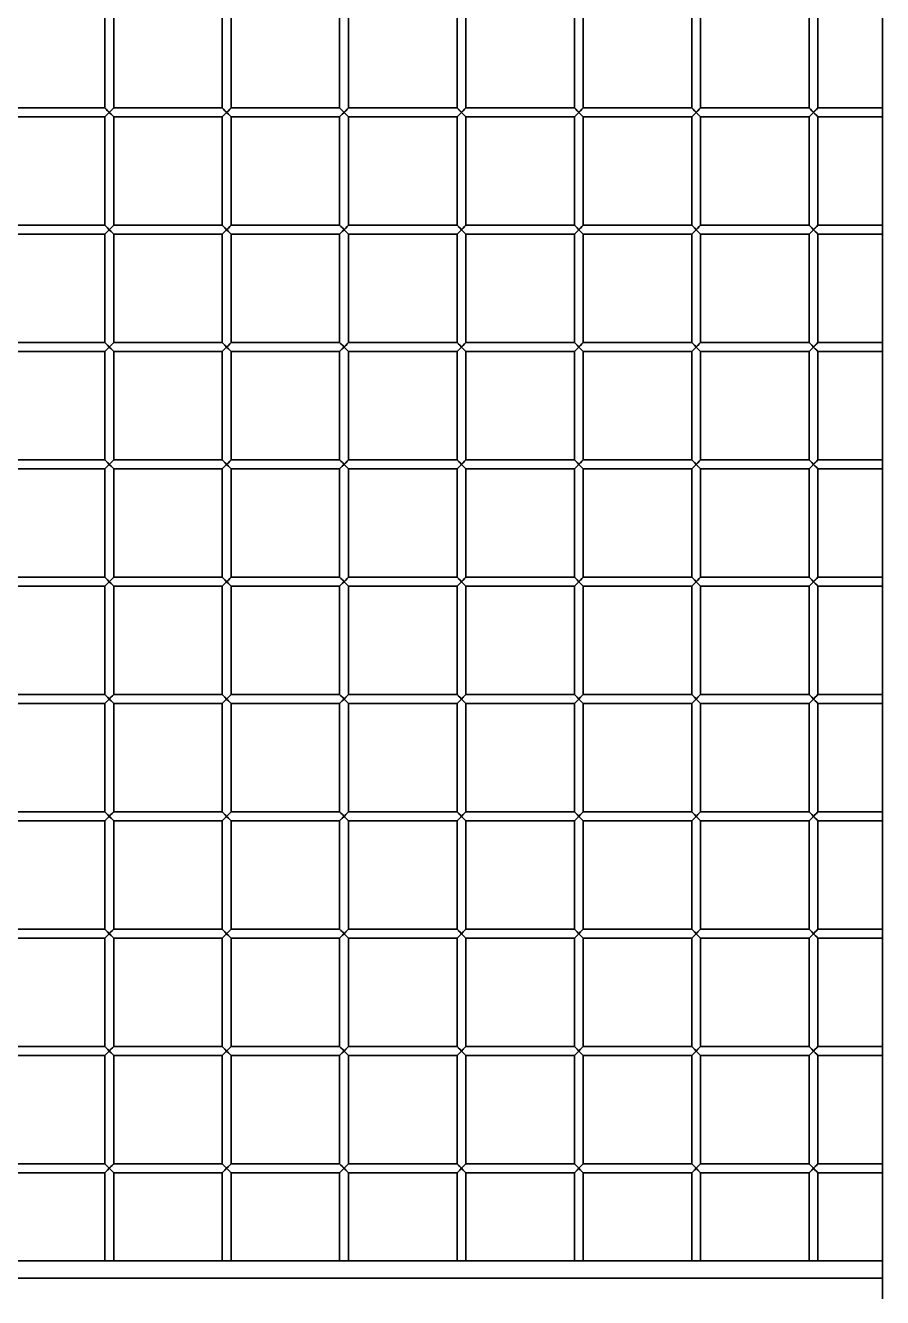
# Model space of a CAD drawing. Header units: millimetres. Extents: x 32496 to 166256, y 3504 to 23939.
# Drawn here: x 144354.1 to 144646.2, y 13582.2 to 14016 of the extents above; entities that cross this region are included whole.
import ezdxf

# ---------------------------------------------------------------- set-up
doc = ezdxf.new("R2010")
doc.units = ezdxf.units.MM
doc.layers.get('0').update_dxf_attribs({"lineweight": 35})

# ---------------------------------------------------------------- blocks, each defined once
blk = doc.blocks.new('8-1250')
at = {"linetype": 'Continuous'}
for p, q in [((-3950.13, -32393.79), (-3950.13, -33324.79)), ((-4215.13, -32881.79), (-4215.13, -32918.79)), ((-4212.13, -32881.79), (-4212.13, -32918.79)), ((-4175.13, -32881.79), (-4175.13, -32918.79)), ((-4172.13, -32881.79), (-4172.13, -32918.79)), ((-4135.13, -32881.79), (-4135.13, -32918.79)), ((-4132.13, -32881.79), (-4132.13, -32918.79)), ((-4095.13, -32881.79), (-4095.13, -32918.79)), ((-4092.13, -32881.79), (-4092.13, -32918.79)), ((-4055.13, -32881.79), (-4055.13, -32918.79)), ((-4052.13, -32881.79), (-4052.13, -32918.79)), ((-4015.13, -32881.79), (-4015.13, -32918.79)), ((-4012.13, -32881.79), (-4012.13, -32918.79)), ((-3975.13, -32881.79), (-3975.13, -32918.79)), ((-3972.13, -32881.79), (-3972.13, -32918.79)), ((-4252.13, -32918.79), (-4215.13, -32918.79)), ((-4252.13, -32921.79), (-4215.13, -32921.79)), ((-4215.13, -32921.79), (-4212.13, -32918.79)), ((-4212.13, -32921.79), (-4215.13, -32918.79)), ((-4215.13, -32921.79), (-4215.13, -32958.79)), ((-4215.01, -32921.67), (-4214.22, -32920.88)), ((-4214.22, -32920.88), (-4213.63, -32920.29)), ((-4212.13, -32918.79), (-4175.13, -32918.79)), ((-4212.13, -32921.79), (-4212.13, -32958.79)), ((-4212.13, -32921.79), (-4175.13, -32921.79)), ((-4175.13, -32921.79), (-4172.13, -32918.79)), ((-4172.13, -32921.79), (-4175.13, -32918.79)), ((-4175.13, -32921.79), (-4175.13, -32958.79)), ((-4175.01, -32921.67), (-4174.22, -32920.88)), ((-4174.22, -32920.88), (-4173.63, -32920.29)), ((-4172.13, -32918.79), (-4135.13, -32918.79)), ((-4172.13, -32921.79), (-4172.13, -32958.79)), ((-4172.13, -32921.79), (-4135.13, -32921.79)), ((-4135.13, -32921.79), (-4132.13, -32918.79)), ((-4132.13, -32921.79), (-4135.13, -32918.79)), ((-4135.13, -32921.79), (-4135.13, -32958.79)), ((-4135.01, -32921.67), (-4134.22, -32920.88)), ((-4134.22, -32920.88), (-4133.63, -32920.29)), ((-4132.13, -32918.79), (-4095.13, -32918.79)), ((-4132.13, -32921.79), (-4132.13, -32958.79)), ((-4132.13, -32921.79), (-4095.13, -32921.79)), ((-4095.13, -32921.79), (-4092.13, -32918.79)), ((-4092.13, -32921.79), (-4095.13, -32918.79)), ((-4095.13, -32921.79), (-4095.13, -32958.79)), ((-4095.01, -32921.67), (-4094.22, -32920.88)), ((-4094.22, -32920.88), (-4093.63, -32920.29)), ((-4092.13, -32918.79), (-4055.13, -32918.79)), ((-4092.13, -32921.79), (-4092.13, -32958.79)), ((-4092.13, -32921.79), (-4055.13, -32921.79)), ((-4055.13, -32921.79), (-4052.13, -32918.79)), ((-4052.13, -32921.79), (-4055.13, -32918.79)), ((-4055.13, -32921.79), (-4055.13, -32958.79)), ((-4055.01, -32921.67), (-4054.22, -32920.88)), ((-4054.22, -32920.88), (-4053.63, -32920.29)), ((-4052.13, -32918.79), (-4015.13, -32918.79)), ((-4052.13, -32921.79), (-4052.13, -32958.79)), ((-4052.13, -32921.79), (-4015.13, -32921.79)), ((-4015.13, -32921.79), (-4012.13, -32918.79)), ((-4012.13, -32921.79), (-4015.13, -32918.79)), ((-4015.13, -32921.79), (-4015.13, -32958.79)), ((-4015.01, -32921.67), (-4014.22, -32920.88)), ((-4014.22, -32920.88), (-4013.63, -32920.29)), ((-4012.13, -32918.79), (-3975.13, -32918.79)), ((-4012.13, -32921.79), (-4012.13, -32958.79)), ((-4012.13, -32921.79), (-3975.13, -32921.79)), ((-3975.13, -32921.79), (-3972.13, -32918.79)), ((-3972.13, -32921.79), (-3975.13, -32918.79)), ((-3975.13, -32921.79), (-3975.13, -32958.79)), ((-3975.01, -32921.67), (-3974.22, -32920.88)), ((-3974.22, -32920.88), (-3973.63, -32920.29)), ((-3972.13, -32918.79), (-3950.13, -32918.79)), ((-3972.13, -32921.79), (-3972.13, -32958.79)), ((-3972.13, -32921.79), (-3950.13, -32921.79)), ((-4252.13, -32958.79), (-4215.13, -32958.79)), ((-4215.13, -32961.79), (-4212.13, -32958.79)), ((-4212.13, -32961.79), (-4215.13, -32958.79)), ((-4215.01, -32961.67), (-4214.22, -32960.88)), ((-4214.22, -32960.88), (-4213.63, -32960.29)), ((-4212.13, -32958.79), (-4175.13, -32958.79)), ((-4175.13, -32961.79), (-4172.13, -32958.79)), ((-4172.13, -32961.79), (-4175.13, -32958.79)), ((-4175.01, -32961.67), (-4174.22, -32960.88)), ((-4174.22, -32960.88), (-4173.63, -32960.29)), ((-4172.13, -32958.79), (-4135.13, -32958.79)), ((-4135.13, -32961.79), (-4132.13, -32958.79)), ((-4132.13, -32961.79), (-4135.13, -32958.79)), ((-4135.01, -32961.67), (-4134.22, -32960.88)), ((-4134.22, -32960.88), (-4133.63, -32960.29)), ((-4132.13, -32958.79), (-4095.13, -32958.79)), ((-4095.13, -32961.79), (-4092.13, -32958.79)), ((-4092.13, -32961.79), (-4095.13, -32958.79)), ((-4095.01, -32961.67), (-4094.22, -32960.88)), ((-4094.22, -32960.88), (-4093.63, -32960.29)), ((-4092.13, -32958.79), (-4055.13, -32958.79)), ((-4055.13, -32961.79), (-4052.13, -32958.79)), ((-4052.13, -32961.79), (-4055.13, -32958.79)), ((-4055.01, -32961.67), (-4054.22, -32960.88)), ((-4054.22, -32960.88), (-4053.63, -32960.29)), ((-4052.13, -32958.79), (-4015.13, -32958.79)), ((-4015.13, -32961.79), (-4012.13, -32958.79)), ((-4012.13, -32961.79), (-4015.13, -32958.79)), ((-4015.01, -32961.67), (-4014.22, -32960.88)), ((-4014.22, -32960.88), (-4013.63, -32960.29)), ((-4012.13, -32958.79), (-3975.13, -32958.79)), ((-3975.13, -32961.79), (-3972.13, -32958.79)), ((-3972.13, -32961.79), (-3975.13, -32958.79)), ((-3975.01, -32961.67), (-3974.22, -32960.88)), ((-3974.22, -32960.88), (-3973.63, -32960.29)), ((-3972.13, -32958.79), (-3950.13, -32958.79)), ((-4252.13, -32961.79), (-4215.13, -32961.79)), ((-4215.13, -32961.79), (-4215.13, -32998.79)), ((-4212.13, -32961.79), (-4212.13, -32998.79)), ((-4212.13, -32961.79), (-4175.13, -32961.79)), ((-4175.13, -32961.79), (-4175.13, -32998.79)), ((-4172.13, -32961.79), (-4172.13, -32998.79)), ((-4172.13, -32961.79), (-4135.13, -32961.79)), ((-4135.13, -32961.79), (-4135.13, -32998.79)), ((-4132.13, -32961.79), (-4132.13, -32998.79)), ((-4132.13, -32961.79), (-4095.13, -32961.79)), ((-4095.13, -32961.79), (-4095.13, -32998.79)), ((-4092.13, -32961.79), (-4092.13, -32998.79)), ((-4092.13, -32961.79), (-4055.13, -32961.79)), ((-4055.13, -32961.79), (-4055.13, -32998.79)), ((-4052.13, -32961.79), (-4052.13, -32998.79)), ((-4052.13, -32961.79), (-4015.13, -32961.79)), ((-4015.13, -32961.79), (-4015.13, -32998.79)), ((-4012.13, -32961.79), (-4012.13, -32998.79)), ((-4012.13, -32961.79), (-3975.13, -32961.79)), ((-3975.13, -32961.79), (-3975.13, -32998.79)), ((-3972.13, -32961.79), (-3972.13, -32998.79)), ((-3972.13, -32961.79), (-3950.13, -32961.79)), ((-4252.13, -32998.79), (-4215.13, -32998.79)), ((-4215.13, -33001.79), (-4212.13, -32998.79)), ((-4212.13, -33001.79), (-4215.13, -32998.79)), ((-4214.22, -33000.88), (-4213.63, -33000.29)), ((-4212.13, -32998.79), (-4175.13, -32998.79)), ((-4175.13, -33001.79), (-4172.13, -32998.79)), ((-4172.13, -33001.79), (-4175.13, -32998.79)), ((-4174.22, -33000.88), (-4173.63, -33000.29)), ((-4172.13, -32998.79), (-4135.13, -32998.79)), ((-4135.13, -33001.79), (-4132.13, -32998.79)), ((-4132.13, -33001.79), (-4135.13, -32998.79)), ((-4134.22, -33000.88), (-4133.63, -33000.29)), ((-4132.13, -32998.79), (-4095.13, -32998.79)), ((-4095.13, -33001.79), (-4092.13, -32998.79)), ((-4092.13, -33001.79), (-4095.13, -32998.79)), ((-4094.22, -33000.88), (-4093.63, -33000.29)), ((-4092.13, -32998.79), (-4055.13, -32998.79)), ((-4055.13, -33001.79), (-4052.13, -32998.79)), ((-4052.13, -33001.79), (-4055.13, -32998.79)), ((-4054.22, -33000.88), (-4053.63, -33000.29)), ((-4052.13, -32998.79), (-4015.13, -32998.79)), ((-4015.13, -33001.79), (-4012.13, -32998.79)), ((-4012.13, -33001.79), (-4015.13, -32998.79)), ((-4014.22, -33000.88), (-4013.63, -33000.29)), ((-4012.13, -32998.79), (-3975.13, -32998.79)), ((-3975.13, -33001.79), (-3972.13, -32998.79)), ((-3972.13, -33001.79), (-3975.13, -32998.79)), ((-3974.22, -33000.88), (-3973.63, -33000.29)), ((-3972.13, -32998.79), (-3950.13, -32998.79)), ((-4252.13, -33001.79), (-4215.13, -33001.79)), ((-4215.13, -33001.79), (-4215.13, -33038.79)), ((-4215.01, -33001.67), (-4214.22, -33000.88)), ((-4212.13, -33001.79), (-4212.13, -33038.79)), ((-4212.13, -33001.79), (-4175.13, -33001.79)), ((-4175.13, -33001.79), (-4175.13, -33038.79)), ((-4175.01, -33001.67), (-4174.22, -33000.88)), ((-4172.13, -33001.79), (-4172.13, -33038.79)), ((-4172.13, -33001.79), (-4135.13, -33001.79)), ((-4135.13, -33001.79), (-4135.13, -33038.79)), ((-4135.01, -33001.67), (-4134.22, -33000.88)), ((-4132.13, -33001.79), (-4132.13, -33038.79)), ((-4132.13, -33001.79), (-4095.13, -33001.79)), ((-4095.13, -33001.79), (-4095.13, -33038.79)), ((-4095.01, -33001.67), (-4094.22, -33000.88)), ((-4092.13, -33001.79), (-4092.13, -33038.79)), ((-4092.13, -33001.79), (-4055.13, -33001.79)), ((-4055.13, -33001.79), (-4055.13, -33038.79)), ((-4055.01, -33001.67), (-4054.22, -33000.88)), ((-4052.13, -33001.79), (-4052.13, -33038.79)), ((-4052.13, -33001.79), (-4015.13, -33001.79)), ((-4015.13, -33001.79), (-4015.13, -33038.79)), ((-4015.01, -33001.67), (-4014.22, -33000.88)), ((-4012.13, -33001.79), (-4012.13, -33038.79)), ((-4012.13, -33001.79), (-3975.13, -33001.79)), ((-3975.13, -33001.79), (-3975.13, -33038.79)), ((-3975.01, -33001.67), (-3974.22, -33000.88)), ((-3972.13, -33001.79), (-3972.13, -33038.79)), ((-3972.13, -33001.79), (-3950.13, -33001.79)), ((-4252.13, -33038.79), (-4215.13, -33038.79)), ((-4215.13, -33041.79), (-4212.13, -33038.79)), ((-4212.13, -33041.79), (-4215.13, -33038.79)), ((-4212.13, -33038.79), (-4175.13, -33038.79)), ((-4175.13, -33041.79), (-4172.13, -33038.79)), ((-4172.13, -33041.79), (-4175.13, -33038.79)), ((-4172.13, -33038.79), (-4135.13, -33038.79)), ((-4135.13, -33041.79), (-4132.13, -33038.79)), ((-4132.13, -33041.79), (-4135.13, -33038.79)), ((-4132.13, -33038.79), (-4095.13, -33038.79)), ((-4095.13, -33041.79), (-4092.13, -33038.79)), ((-4092.13, -33041.79), (-4095.13, -33038.79)), ((-4092.13, -33038.79), (-4055.13, -33038.79)), ((-4055.13, -33041.79), (-4052.13, -33038.79)), ((-4052.13, -33041.79), (-4055.13, -33038.79)), ((-4052.13, -33038.79), (-4015.13, -33038.79)), ((-4015.13, -33041.79), (-4012.13, -33038.79)), ((-4012.13, -33041.79), (-4015.13, -33038.79)), ((-4012.13, -33038.79), (-3975.13, -33038.79)), ((-3975.13, -33041.79), (-3972.13, -33038.79)), ((-3972.13, -33041.79), (-3975.13, -33038.79)), ((-3972.13, -33038.79), (-3950.13, -33038.79)), ((-4252.13, -33041.79), (-4215.13, -33041.79)), ((-4215.13, -33041.79), (-4215.13, -33078.79)), ((-4215.01, -33041.67), (-4214.22, -33040.88)), ((-4214.22, -33040.88), (-4213.63, -33040.29)), ((-4212.13, -33041.79), (-4212.13, -33078.79)), ((-4212.13, -33041.79), (-4175.13, -33041.79)), ((-4175.13, -33041.79), (-4175.13, -33078.79)), ((-4175.01, -33041.67), (-4174.22, -33040.88)), ((-4174.22, -33040.88), (-4173.63, -33040.29)), ((-4172.13, -33041.79), (-4172.13, -33078.79)), ((-4172.13, -33041.79), (-4135.13, -33041.79)), ((-4135.13, -33041.79), (-4135.13, -33078.79)), ((-4135.01, -33041.67), (-4134.22, -33040.88)), ((-4134.22, -33040.88), (-4133.63, -33040.29)), ((-4132.13, -33041.79), (-4132.13, -33078.79)), ((-4132.13, -33041.79), (-4095.13, -33041.79)), ((-4095.13, -33041.79), (-4095.13, -33078.79)), ((-4095.01, -33041.67), (-4094.22, -33040.88)), ((-4094.22, -33040.88), (-4093.63, -33040.29)), ((-4092.13, -33041.79), (-4092.13, -33078.79)), ((-4092.13, -33041.79), (-4055.13, -33041.79)), ((-4055.13, -33041.79), (-4055.13, -33078.79)), ((-4055.01, -33041.67), (-4054.22, -33040.88)), ((-4054.22, -33040.88), (-4053.63, -33040.29)), ((-4052.13, -33041.79), (-4052.13, -33078.79)), ((-4052.13, -33041.79), (-4015.13, -33041.79)), ((-4015.13, -33041.79), (-4015.13, -33078.79)), ((-4015.01, -33041.67), (-4014.22, -33040.88)), ((-4014.22, -33040.88), (-4013.63, -33040.29)), ((-4012.13, -33041.79), (-4012.13, -33078.79)), ((-4012.13, -33041.79), (-3975.13, -33041.79)), ((-3975.13, -33041.79), (-3975.13, -33078.79)), ((-3975.01, -33041.67), (-3974.22, -33040.88)), ((-3974.22, -33040.88), (-3973.63, -33040.29)), ((-3972.13, -33041.79), (-3972.13, -33078.79)), ((-3972.13, -33041.79), (-3950.13, -33041.79)), ((-4252.13, -33078.79), (-4215.13, -33078.79)), ((-4252.13, -33081.79), (-4215.13, -33081.79)), ((-4215.13, -33081.79), (-4212.13, -33078.79)), ((-4212.13, -33081.79), (-4215.13, -33078.79)), ((-4215.13, -33081.79), (-4215.13, -33118.79)), ((-4215.01, -33081.67), (-4214.22, -33080.88)), ((-4214.22, -33080.88), (-4213.63, -33080.29)), ((-4212.13, -33078.79), (-4175.13, -33078.79)), ((-4212.13, -33081.79), (-4212.13, -33118.79)), ((-4212.13, -33081.79), (-4175.13, -33081.79)), ((-4175.13, -33081.79), (-4172.13, -33078.79)), ((-4172.13, -33081.79), (-4175.13, -33078.79)), ((-4175.13, -33081.79), (-4175.13, -33118.79)), ((-4175.01, -33081.67), (-4174.22, -33080.88)), ((-4174.22, -33080.88), (-4173.63, -33080.29)), ((-4172.13, -33078.79), (-4135.13, -33078.79)), ((-4172.13, -33081.79), (-4172.13, -33118.79)), ((-4172.13, -33081.79), (-4135.13, -33081.79)), ((-4135.13, -33081.79), (-4132.13, -33078.79)), ((-4132.13, -33081.79), (-4135.13, -33078.79)), ((-4135.13, -33081.79), (-4135.13, -33118.79)), ((-4135.01, -33081.67), (-4134.22, -33080.88)), ((-4134.22, -33080.88), (-4133.63, -33080.29)), ((-4132.13, -33078.79), (-4095.13, -33078.79)), ((-4132.13, -33081.79), (-4132.13, -33118.79)), ((-4132.13, -33081.79), (-4095.13, -33081.79)), ((-4095.13, -33081.79), (-4092.13, -33078.79)), ((-4092.13, -33081.79), (-4095.13, -33078.79)), ((-4095.13, -33081.79), (-4095.13, -33118.79)), ((-4095.01, -33081.67), (-4094.22, -33080.88)), ((-4094.22, -33080.88), (-4093.63, -33080.29)), ((-4092.13, -33078.79), (-4055.13, -33078.79)), ((-4092.13, -33081.79), (-4092.13, -33118.79)), ((-4092.13, -33081.79), (-4055.13, -33081.79)), ((-4055.13, -33081.79), (-4052.13, -33078.79)), ((-4052.13, -33081.79), (-4055.13, -33078.79)), ((-4055.13, -33081.79), (-4055.13, -33118.79)), ((-4055.01, -33081.67), (-4054.22, -33080.88)), ((-4054.22, -33080.88), (-4053.63, -33080.29)), ((-4052.13, -33078.79), (-4015.13, -33078.79)), ((-4052.13, -33081.79), (-4052.13, -33118.79)), ((-4052.13, -33081.79), (-4015.13, -33081.79)), ((-4015.13, -33081.79), (-4012.13, -33078.79)), ((-4012.13, -33081.79), (-4015.13, -33078.79)), ((-4015.13, -33081.79), (-4015.13, -33118.79)), ((-4015.01, -33081.67), (-4014.22, -33080.88)), ((-4014.22, -33080.88), (-4013.63, -33080.29)), ((-4012.13, -33078.79), (-3975.13, -33078.79)), ((-4012.13, -33081.79), (-4012.13, -33118.79)), ((-4012.13, -33081.79), (-3975.13, -33081.79)), ((-3975.13, -33081.79), (-3972.13, -33078.79)), ((-3972.13, -33081.79), (-3975.13, -33078.79)), ((-3975.13, -33081.79), (-3975.13, -33118.79)), ((-3975.01, -33081.67), (-3974.22, -33080.88)), ((-3974.22, -33080.88), (-3973.63, -33080.29)), ((-3972.13, -33078.79), (-3950.13, -33078.79)), ((-3972.13, -33081.79), (-3972.13, -33118.79)), ((-3972.13, -33081.79), (-3950.13, -33081.79)), ((-4252.13, -33118.79), (-4215.13, -33118.79)), ((-4252.13, -33121.79), (-4215.13, -33121.79)), ((-4215.13, -33121.79), (-4212.13, -33118.79)), ((-4212.13, -33121.79), (-4215.13, -33118.79)), ((-4215.13, -33121.79), (-4215.13, -33158.79)), ((-4215.01, -33121.67), (-4214.22, -33120.88)), ((-4214.22, -33120.88), (-4213.63, -33120.29)), ((-4212.13, -33118.79), (-4175.13, -33118.79)), ((-4212.13, -33121.79), (-4212.13, -33158.79)), ((-4212.13, -33121.79), (-4175.13, -33121.79)), ((-4175.13, -33121.79), (-4172.13, -33118.79)), ((-4172.13, -33121.79), (-4175.13, -33118.79)), ((-4175.13, -33121.79), (-4175.13, -33158.79)), ((-4175.01, -33121.67), (-4174.22, -33120.88)), ((-4174.22, -33120.88), (-4173.63, -33120.29)), ((-4172.13, -33118.79), (-4135.13, -33118.79)), ((-4172.13, -33121.79), (-4172.13, -33158.79)), ((-4172.13, -33121.79), (-4135.13, -33121.79)), ((-4135.13, -33121.79), (-4132.13, -33118.79)), ((-4132.13, -33121.79), (-4135.13, -33118.79)), ((-4135.13, -33121.79), (-4135.13, -33158.79)), ((-4135.01, -33121.67), (-4134.22, -33120.88)), ((-4134.22, -33120.88), (-4133.63, -33120.29)), ((-4132.13, -33118.79), (-4095.13, -33118.79)), ((-4132.13, -33121.79), (-4132.13, -33158.79)), ((-4132.13, -33121.79), (-4095.13, -33121.79)), ((-4095.13, -33121.79), (-4092.13, -33118.79)), ((-4092.13, -33121.79), (-4095.13, -33118.79)), ((-4095.13, -33121.79), (-4095.13, -33158.79)), ((-4095.01, -33121.67), (-4094.22, -33120.88)), ((-4094.22, -33120.88), (-4093.63, -33120.29)), ((-4092.13, -33118.79), (-4055.13, -33118.79)), ((-4092.13, -33121.79), (-4092.13, -33158.79)), ((-4092.13, -33121.79), (-4055.13, -33121.79)), ((-4055.13, -33121.79), (-4052.13, -33118.79)), ((-4052.13, -33121.79), (-4055.13, -33118.79)), ((-4055.13, -33121.79), (-4055.13, -33158.79)), ((-4055.01, -33121.67), (-4054.22, -33120.88)), ((-4054.22, -33120.88), (-4053.63, -33120.29)), ((-4052.13, -33118.79), (-4015.13, -33118.79)), ((-4052.13, -33121.79), (-4052.13, -33158.79)), ((-4052.13, -33121.79), (-4015.13, -33121.79)), ((-4015.13, -33121.79), (-4012.13, -33118.79)), ((-4012.13, -33121.79), (-4015.13, -33118.79)), ((-4015.13, -33121.79), (-4015.13, -33158.79)), ((-4015.01, -33121.67), (-4014.22, -33120.88)), ((-4014.22, -33120.88), (-4013.63, -33120.29)), ((-4012.13, -33118.79), (-3975.13, -33118.79)), ((-4012.13, -33121.79), (-4012.13, -33158.79)), ((-4012.13, -33121.79), (-3975.13, -33121.79)), ((-3975.13, -33121.79), (-3972.13, -33118.79)), ((-3972.13, -33121.79), (-3975.13, -33118.79)), ((-3975.13, -33121.79), (-3975.13, -33158.79)), ((-3975.01, -33121.67), (-3974.22, -33120.88)), ((-3974.22, -33120.88), (-3973.63, -33120.29)), ((-3972.13, -33118.79), (-3950.13, -33118.79)), ((-3972.13, -33121.79), (-3972.13, -33158.79)), ((-3972.13, -33121.79), (-3950.13, -33121.79)), ((-4252.13, -33158.79), (-4215.13, -33158.79)), ((-4215.13, -33161.79), (-4212.13, -33158.79)), ((-4212.13, -33161.79), (-4215.13, -33158.79)), ((-4215.01, -33161.67), (-4214.22, -33160.88)), ((-4214.22, -33160.88), (-4213.63, -33160.29)), ((-4212.13, -33158.79), (-4175.13, -33158.79)), ((-4175.13, -33161.79), (-4172.13, -33158.79)), ((-4172.13, -33161.79), (-4175.13, -33158.79)), ((-4175.01, -33161.67), (-4174.22, -33160.88)), ((-4174.22, -33160.88), (-4173.63, -33160.29)), ((-4172.13, -33158.79), (-4135.13, -33158.79)), ((-4135.13, -33161.79), (-4132.13, -33158.79)), ((-4132.13, -33161.79), (-4135.13, -33158.79)), ((-4135.01, -33161.67), (-4134.22, -33160.88)), ((-4134.22, -33160.88), (-4133.63, -33160.29)), ((-4132.13, -33158.79), (-4095.13, -33158.79)), ((-4095.13, -33161.79), (-4092.13, -33158.79)), ((-4092.13, -33161.79), (-4095.13, -33158.79)), ((-4095.01, -33161.67), (-4094.22, -33160.88)), ((-4094.22, -33160.88), (-4093.63, -33160.29)), ((-4092.13, -33158.79), (-4055.13, -33158.79)), ((-4055.13, -33161.79), (-4052.13, -33158.79)), ((-4052.13, -33161.79), (-4055.13, -33158.79)), ((-4055.01, -33161.67), (-4054.22, -33160.88)), ((-4054.22, -33160.88), (-4053.63, -33160.29)), ((-4052.13, -33158.79), (-4015.13, -33158.79)), ((-4015.13, -33161.79), (-4012.13, -33158.79)), ((-4012.13, -33161.79), (-4015.13, -33158.79)), ((-4015.01, -33161.67), (-4014.22, -33160.88)), ((-4014.22, -33160.88), (-4013.63, -33160.29)), ((-4012.13, -33158.79), (-3975.13, -33158.79)), ((-3975.13, -33161.79), (-3972.13, -33158.79)), ((-3972.13, -33161.79), (-3975.13, -33158.79)), ((-3975.01, -33161.67), (-3974.22, -33160.88)), ((-3974.22, -33160.88), (-3973.63, -33160.29)), ((-3972.13, -33158.79), (-3950.13, -33158.79)), ((-4252.13, -33161.79), (-4215.13, -33161.79)), ((-4215.13, -33161.79), (-4215.13, -33198.79)), ((-4212.13, -33161.79), (-4212.13, -33198.79)), ((-4212.13, -33161.79), (-4175.13, -33161.79)), ((-4175.13, -33161.79), (-4175.13, -33198.79)), ((-4172.13, -33161.79), (-4172.13, -33198.79)), ((-4172.13, -33161.79), (-4135.13, -33161.79)), ((-4135.13, -33161.79), (-4135.13, -33198.79)), ((-4132.13, -33161.79), (-4132.13, -33198.79)), ((-4132.13, -33161.79), (-4095.13, -33161.79)), ((-4095.13, -33161.79), (-4095.13, -33198.79)), ((-4092.13, -33161.79), (-4092.13, -33198.79)), ((-4092.13, -33161.79), (-4055.13, -33161.79)), ((-4055.13, -33161.79), (-4055.13, -33198.79)), ((-4052.13, -33161.79), (-4052.13, -33198.79)), ((-4052.13, -33161.79), (-4015.13, -33161.79)), ((-4015.13, -33161.79), (-4015.13, -33198.79)), ((-4012.13, -33161.79), (-4012.13, -33198.79)), ((-4012.13, -33161.79), (-3975.13, -33161.79)), ((-3975.13, -33161.79), (-3975.13, -33198.79)), ((-3972.13, -33161.79), (-3972.13, -33198.79)), ((-3972.13, -33161.79), (-3950.13, -33161.79)), ((-4252.13, -33198.79), (-4215.13, -33198.79)), ((-4215.13, -33201.79), (-4212.13, -33198.79)), ((-4212.13, -33201.79), (-4215.13, -33198.79)), ((-4212.13, -33198.79), (-4175.13, -33198.79)), ((-4175.13, -33201.79), (-4172.13, -33198.79)), ((-4172.13, -33201.79), (-4175.13, -33198.79)), ((-4172.13, -33198.79), (-4135.13, -33198.79)), ((-4135.13, -33201.79), (-4132.13, -33198.79)), ((-4132.13, -33201.79), (-4135.13, -33198.79)), ((-4132.13, -33198.79), (-4095.13, -33198.79)), ((-4095.13, -33201.79), (-4092.13, -33198.79)), ((-4092.13, -33201.79), (-4095.13, -33198.79)), ((-4092.13, -33198.79), (-4055.13, -33198.79)), ((-4055.13, -33201.79), (-4052.13, -33198.79)), ((-4052.13, -33201.79), (-4055.13, -33198.79)), ((-4052.13, -33198.79), (-4015.13, -33198.79)), ((-4015.13, -33201.79), (-4012.13, -33198.79)), ((-4012.13, -33201.79), (-4015.13, -33198.79)), ((-4012.13, -33198.79), (-3975.13, -33198.79)), ((-3975.13, -33201.79), (-3972.13, -33198.79)), ((-3972.13, -33201.79), (-3975.13, -33198.79)), ((-3972.13, -33198.79), (-3950.13, -33198.79)), ((-4252.13, -33201.79), (-4215.13, -33201.79)), ((-4215.13, -33201.79), (-4215.13, -33238.79)), ((-4215.01, -33201.67), (-4214.22, -33200.88)), ((-4214.22, -33200.88), (-4213.63, -33200.29)), ((-4212.13, -33201.79), (-4212.13, -33238.79)), ((-4212.13, -33201.79), (-4175.13, -33201.79)), ((-4175.13, -33201.79), (-4175.13, -33238.79)), ((-4175.01, -33201.67), (-4174.22, -33200.88)), ((-4174.22, -33200.88), (-4173.63, -33200.29)), ((-4172.13, -33201.79), (-4172.13, -33238.79)), ((-4172.13, -33201.79), (-4135.13, -33201.79)), ((-4135.13, -33201.79), (-4135.13, -33238.79)), ((-4135.01, -33201.67), (-4134.22, -33200.88)), ((-4134.22, -33200.88), (-4133.63, -33200.29)), ((-4132.13, -33201.79), (-4132.13, -33238.79)), ((-4132.13, -33201.79), (-4095.13, -33201.79)), ((-4095.13, -33201.79), (-4095.13, -33238.79)), ((-4095.01, -33201.67), (-4094.22, -33200.88)), ((-4094.22, -33200.88), (-4093.63, -33200.29)), ((-4092.13, -33201.79), (-4092.13, -33238.79)), ((-4092.13, -33201.79), (-4055.13, -33201.79)), ((-4055.13, -33201.79), (-4055.13, -33238.79)), ((-4055.01, -33201.67), (-4054.22, -33200.88)), ((-4054.22, -33200.88), (-4053.63, -33200.29)), ((-4052.13, -33201.79), (-4052.13, -33238.79)), ((-4052.13, -33201.79), (-4015.13, -33201.79)), ((-4015.13, -33201.79), (-4015.13, -33238.79)), ((-4015.01, -33201.67), (-4014.22, -33200.88)), ((-4014.22, -33200.88), (-4013.63, -33200.29)), ((-4012.13, -33201.79), (-4012.13, -33238.79)), ((-4012.13, -33201.79), (-3975.13, -33201.79)), ((-3975.13, -33201.79), (-3975.13, -33238.79)), ((-3975.01, -33201.67), (-3974.22, -33200.88)), ((-3974.22, -33200.88), (-3973.63, -33200.29)), ((-3972.13, -33201.79), (-3972.13, -33238.79)), ((-3972.13, -33201.79), (-3950.13, -33201.79)), ((-4252.13, -33238.79), (-4215.13, -33238.79)), ((-4215.13, -33241.79), (-4212.13, -33238.79)), ((-4212.13, -33241.79), (-4215.13, -33238.79)), ((-4212.13, -33238.79), (-4175.13, -33238.79)), ((-4175.13, -33241.79), (-4172.13, -33238.79)), ((-4172.13, -33241.79), (-4175.13, -33238.79)), ((-4172.13, -33238.79), (-4135.13, -33238.79)), ((-4135.13, -33241.79), (-4132.13, -33238.79)), ((-4132.13, -33241.79), (-4135.13, -33238.79)), ((-4132.13, -33238.79), (-4095.13, -33238.79)), ((-4095.13, -33241.79), (-4092.13, -33238.79)), ((-4092.13, -33241.79), (-4095.13, -33238.79)), ((-4092.13, -33238.79), (-4055.13, -33238.79)), ((-4055.13, -33241.79), (-4052.13, -33238.79)), ((-4052.13, -33241.79), (-4055.13, -33238.79)), ((-4052.13, -33238.79), (-4015.13, -33238.79)), ((-4015.13, -33241.79), (-4012.13, -33238.79)), ((-4012.13, -33241.79), (-4015.13, -33238.79)), ((-4012.13, -33238.79), (-3975.13, -33238.79)), ((-3975.13, -33241.79), (-3972.13, -33238.79)), ((-3972.13, -33241.79), (-3975.13, -33238.79)), ((-3972.13, -33238.79), (-3950.13, -33238.79)), ((-4252.13, -33241.79), (-4215.13, -33241.79)), ((-4215.13, -33241.79), (-4215.13, -33278.79)), ((-4215.01, -33241.67), (-4214.22, -33240.88)), ((-4214.22, -33240.88), (-4213.63, -33240.29)), ((-4212.13, -33241.79), (-4212.13, -33278.79)), ((-4212.13, -33241.79), (-4175.13, -33241.79)), ((-4175.13, -33241.79), (-4175.13, -33278.79)), ((-4175.01, -33241.67), (-4174.22, -33240.88)), ((-4174.22, -33240.88), (-4173.63, -33240.29)), ((-4172.13, -33241.79), (-4172.13, -33278.79)), ((-4172.13, -33241.79), (-4135.13, -33241.79)), ((-4135.13, -33241.79), (-4135.13, -33278.79)), ((-4135.01, -33241.67), (-4134.22, -33240.88)), ((-4134.22, -33240.88), (-4133.63, -33240.29)), ((-4132.13, -33241.79), (-4132.13, -33278.79)), ((-4132.13, -33241.79), (-4095.13, -33241.79)), ((-4095.13, -33241.79), (-4095.13, -33278.79)), ((-4095.01, -33241.67), (-4094.22, -33240.88)), ((-4094.22, -33240.88), (-4093.63, -33240.29)), ((-4092.13, -33241.79), (-4092.13, -33278.79)), ((-4092.13, -33241.79), (-4055.13, -33241.79)), ((-4055.13, -33241.79), (-4055.13, -33278.79)), ((-4055.01, -33241.67), (-4054.22, -33240.88)), ((-4054.22, -33240.88), (-4053.63, -33240.29)), ((-4052.13, -33241.79), (-4052.13, -33278.79)), ((-4052.13, -33241.79), (-4015.13, -33241.79)), ((-4015.13, -33241.79), (-4015.13, -33278.79)), ((-4015.01, -33241.67), (-4014.22, -33240.88)), ((-4014.22, -33240.88), (-4013.63, -33240.29)), ((-4012.13, -33241.79), (-4012.13, -33278.79)), ((-4012.13, -33241.79), (-3975.13, -33241.79)), ((-3975.13, -33241.79), (-3975.13, -33278.79)), ((-3975.01, -33241.67), (-3974.22, -33240.88)), ((-3974.22, -33240.88), (-3973.63, -33240.29)), ((-3972.13, -33241.79), (-3972.13, -33278.79)), ((-3972.13, -33241.79), (-3950.13, -33241.79)), ((-4252.13, -33278.79), (-4215.13, -33278.79)), ((-4252.13, -33281.79), (-4215.13, -33281.79)), ((-4215.13, -33281.79), (-4212.13, -33278.79)), ((-4212.13, -33281.79), (-4215.13, -33278.79)), ((-4215.13, -33281.79), (-4215.13, -33311.79)), ((-4215.01, -33281.67), (-4214.22, -33280.88)), ((-4214.22, -33280.88), (-4213.63, -33280.29)), ((-4212.13, -33278.79), (-4175.13, -33278.79)), ((-4212.13, -33281.79), (-4212.13, -33311.79)), ((-4212.13, -33281.79), (-4175.13, -33281.79)), ((-4175.13, -33281.79), (-4172.13, -33278.79)), ((-4172.13, -33281.79), (-4175.13, -33278.79)), ((-4175.13, -33281.79), (-4175.13, -33311.79)), ((-4175.01, -33281.67), (-4174.22, -33280.88)), ((-4174.22, -33280.88), (-4173.63, -33280.29)), ((-4172.13, -33278.79), (-4135.13, -33278.79)), ((-4172.13, -33281.79), (-4172.13, -33311.79)), ((-4172.13, -33281.79), (-4135.13, -33281.79)), ((-4135.13, -33281.79), (-4132.13, -33278.79)), ((-4132.13, -33281.79), (-4135.13, -33278.79)), ((-4135.13, -33281.79), (-4135.13, -33311.79)), ((-4135.01, -33281.67), (-4134.22, -33280.88)), ((-4134.22, -33280.88), (-4133.63, -33280.29)), ((-4132.13, -33278.79), (-4095.13, -33278.79)), ((-4132.13, -33281.79), (-4132.13, -33311.79)), ((-4132.13, -33281.79), (-4095.13, -33281.79)), ((-4095.13, -33281.79), (-4092.13, -33278.79)), ((-4092.13, -33281.79), (-4095.13, -33278.79)), ((-4095.13, -33281.79), (-4095.13, -33311.79)), ((-4095.01, -33281.67), (-4094.22, -33280.88)), ((-4094.22, -33280.88), (-4093.63, -33280.29)), ((-4092.13, -33278.79), (-4055.13, -33278.79)), ((-4092.13, -33281.79), (-4092.13, -33311.79)), ((-4092.13, -33281.79), (-4055.13, -33281.79)), ((-4055.13, -33281.79), (-4052.13, -33278.79)), ((-4052.13, -33281.79), (-4055.13, -33278.79)), ((-4055.13, -33281.79), (-4055.13, -33311.79)), ((-4055.01, -33281.67), (-4054.22, -33280.88)), ((-4054.22, -33280.88), (-4053.63, -33280.29)), ((-4052.13, -33278.79), (-4015.13, -33278.79)), ((-4052.13, -33281.79), (-4052.13, -33311.79)), ((-4052.13, -33281.79), (-4015.13, -33281.79)), ((-4015.13, -33281.79), (-4012.13, -33278.79)), ((-4012.13, -33281.79), (-4015.13, -33278.79)), ((-4015.13, -33281.79), (-4015.13, -33311.79)), ((-4015.01, -33281.67), (-4014.22, -33280.88)), ((-4014.22, -33280.88), (-4013.63, -33280.29)), ((-4012.13, -33278.79), (-3975.13, -33278.79)), ((-4012.13, -33281.79), (-4012.13, -33311.79)), ((-4012.13, -33281.79), (-3975.13, -33281.79)), ((-3975.13, -33281.79), (-3972.13, -33278.79)), ((-3972.13, -33281.79), (-3975.13, -33278.79)), ((-3975.13, -33281.79), (-3975.13, -33311.79)), ((-3975.01, -33281.67), (-3974.22, -33280.88)), ((-3974.22, -33280.88), (-3973.63, -33280.29)), ((-3972.13, -33278.79), (-3950.13, -33278.79)), ((-3972.13, -33281.79), (-3972.13, -33311.79)), ((-3972.13, -33281.79), (-3950.13, -33281.79)), ((-4576.13, -33311.79), (-3950.13, -33311.79)), ((-3950.13, -33317.79), (-4576.13, -33317.79))]:
    blk.add_line(p, q, dxfattribs=at)
for points in [[(-4213.63, -32920.29), (-4214.21, -32919.7), (-4214.69, -32919.23)], [(-4212.24, -32918.9), (-4212.56, -32919.22), (-4213.05, -32919.71), (-4213.63, -32920.29)], [(-4213.63, -32920.29), (-4213.04, -32920.88), (-4212.57, -32921.35), (-4212.13, -32921.79)], [(-4173.63, -32920.29), (-4174.21, -32919.7), (-4174.69, -32919.23)], [(-4172.24, -32918.9), (-4172.56, -32919.22), (-4173.05, -32919.71), (-4173.63, -32920.29)], [(-4173.63, -32920.29), (-4173.04, -32920.88), (-4172.57, -32921.35), (-4172.13, -32921.79)], [(-4133.63, -32920.29), (-4134.21, -32919.7), (-4134.69, -32919.23)], [(-4132.24, -32918.9), (-4132.56, -32919.22), (-4133.05, -32919.71), (-4133.63, -32920.29)], [(-4133.63, -32920.29), (-4133.04, -32920.88), (-4132.57, -32921.35), (-4132.13, -32921.79)], [(-4093.63, -32920.29), (-4094.21, -32919.7), (-4094.69, -32919.23)], [(-4092.24, -32918.9), (-4092.56, -32919.22), (-4093.05, -32919.71), (-4093.63, -32920.29)], [(-4093.63, -32920.29), (-4093.04, -32920.88), (-4092.57, -32921.35), (-4092.13, -32921.79)], [(-4053.63, -32920.29), (-4054.21, -32919.7), (-4054.69, -32919.23)], [(-4052.24, -32918.9), (-4052.56, -32919.22), (-4053.05, -32919.71), (-4053.63, -32920.29)], [(-4053.63, -32920.29), (-4053.04, -32920.88), (-4052.57, -32921.35), (-4052.13, -32921.79)], [(-4013.63, -32920.29), (-4014.21, -32919.7), (-4014.69, -32919.23)], [(-4012.24, -32918.9), (-4012.56, -32919.22), (-4013.05, -32919.71), (-4013.63, -32920.29)], [(-4013.63, -32920.29), (-4013.04, -32920.88), (-4012.57, -32921.35), (-4012.13, -32921.79)], [(-3973.63, -32920.29), (-3974.21, -32919.7), (-3974.69, -32919.23)], [(-3972.24, -32918.9), (-3972.56, -32919.22), (-3973.05, -32919.71), (-3973.63, -32920.29)], [(-3973.63, -32920.29), (-3973.04, -32920.88), (-3972.57, -32921.35), (-3972.13, -32921.79)], [(-4213.63, -32960.29), (-4214.21, -32959.7), (-4214.69, -32959.23)], [(-4212.24, -32958.9), (-4212.56, -32959.22), (-4213.05, -32959.71), (-4213.63, -32960.29)], [(-4213.63, -32960.29), (-4213.04, -32960.88), (-4212.57, -32961.35), (-4212.13, -32961.79)], [(-4173.63, -32960.29), (-4174.21, -32959.7), (-4174.69, -32959.23)], [(-4172.24, -32958.9), (-4172.56, -32959.22), (-4173.05, -32959.71), (-4173.63, -32960.29)], [(-4173.63, -32960.29), (-4173.04, -32960.88), (-4172.57, -32961.35), (-4172.13, -32961.79)], [(-4133.63, -32960.29), (-4134.21, -32959.7), (-4134.69, -32959.23)], [(-4132.24, -32958.9), (-4132.56, -32959.22), (-4133.05, -32959.71), (-4133.63, -32960.29)], [(-4133.63, -32960.29), (-4133.04, -32960.88), (-4132.57, -32961.35), (-4132.13, -32961.79)], [(-4093.63, -32960.29), (-4094.21, -32959.7), (-4094.69, -32959.23)], [(-4092.24, -32958.9), (-4092.56, -32959.22), (-4093.05, -32959.71), (-4093.63, -32960.29)], [(-4093.63, -32960.29), (-4093.04, -32960.88), (-4092.57, -32961.35), (-4092.13, -32961.79)], [(-4053.63, -32960.29), (-4054.21, -32959.7), (-4054.69, -32959.23)], [(-4052.24, -32958.9), (-4052.56, -32959.22), (-4053.05, -32959.71), (-4053.63, -32960.29)], [(-4053.63, -32960.29), (-4053.04, -32960.88), (-4052.57, -32961.35), (-4052.13, -32961.79)], [(-4013.63, -32960.29), (-4014.21, -32959.7), (-4014.69, -32959.23)], [(-4012.24, -32958.9), (-4012.56, -32959.22), (-4013.05, -32959.71), (-4013.63, -32960.29)], [(-4013.63, -32960.29), (-4013.04, -32960.88), (-4012.57, -32961.35), (-4012.13, -32961.79)], [(-3973.63, -32960.29), (-3974.21, -32959.7), (-3974.69, -32959.23)], [(-3972.24, -32958.9), (-3972.56, -32959.22), (-3973.05, -32959.71), (-3973.63, -32960.29)], [(-3973.63, -32960.29), (-3973.04, -32960.88), (-3972.57, -32961.35), (-3972.13, -32961.79)], [(-4213.63, -33000.29), (-4214.21, -32999.7), (-4214.69, -32999.23)], [(-4212.24, -32998.9), (-4212.56, -32999.22), (-4213.05, -32999.71), (-4213.63, -33000.29)], [(-4213.63, -33000.29), (-4213.04, -33000.88), (-4212.57, -33001.35), (-4212.13, -33001.79)], [(-4173.63, -33000.29), (-4174.21, -32999.7), (-4174.69, -32999.23)], [(-4172.24, -32998.9), (-4172.56, -32999.22), (-4173.05, -32999.71), (-4173.63, -33000.29)], [(-4173.63, -33000.29), (-4173.04, -33000.88), (-4172.57, -33001.35), (-4172.13, -33001.79)], [(-4133.63, -33000.29), (-4134.21, -32999.7), (-4134.69, -32999.23)], [(-4132.24, -32998.9), (-4132.56, -32999.22), (-4133.05, -32999.71), (-4133.63, -33000.29)], [(-4133.63, -33000.29), (-4133.04, -33000.88), (-4132.57, -33001.35), (-4132.13, -33001.79)], [(-4093.63, -33000.29), (-4094.21, -32999.7), (-4094.69, -32999.23)], [(-4092.24, -32998.9), (-4092.56, -32999.22), (-4093.05, -32999.71), (-4093.63, -33000.29)], [(-4093.63, -33000.29), (-4093.04, -33000.88), (-4092.57, -33001.35), (-4092.13, -33001.79)], [(-4053.63, -33000.29), (-4054.21, -32999.7), (-4054.69, -32999.23)], [(-4052.24, -32998.9), (-4052.56, -32999.22), (-4053.05, -32999.71), (-4053.63, -33000.29)], [(-4053.63, -33000.29), (-4053.04, -33000.88), (-4052.57, -33001.35), (-4052.13, -33001.79)], [(-4013.63, -33000.29), (-4014.21, -32999.7), (-4014.69, -32999.23)], [(-4012.24, -32998.9), (-4012.56, -32999.22), (-4013.05, -32999.71), (-4013.63, -33000.29)], [(-4013.63, -33000.29), (-4013.04, -33000.88), (-4012.57, -33001.35), (-4012.13, -33001.79)], [(-3973.63, -33000.29), (-3974.21, -32999.7), (-3974.69, -32999.23)], [(-3972.24, -32998.9), (-3972.56, -32999.22), (-3973.05, -32999.71), (-3973.63, -33000.29)], [(-3973.63, -33000.29), (-3973.04, -33000.88), (-3972.57, -33001.35), (-3972.13, -33001.79)], [(-4213.63, -33040.29), (-4214.21, -33039.7), (-4214.69, -33039.23)], [(-4212.24, -33038.9), (-4212.56, -33039.22), (-4213.05, -33039.71), (-4213.63, -33040.29)], [(-4173.63, -33040.29), (-4174.21, -33039.7), (-4174.69, -33039.23)], [(-4172.24, -33038.9), (-4172.56, -33039.22), (-4173.05, -33039.71), (-4173.63, -33040.29)], [(-4133.63, -33040.29), (-4134.21, -33039.7), (-4134.69, -33039.23)], [(-4132.24, -33038.9), (-4132.56, -33039.22), (-4133.05, -33039.71), (-4133.63, -33040.29)], [(-4093.63, -33040.29), (-4094.21, -33039.7), (-4094.69, -33039.23)], [(-4092.24, -33038.9), (-4092.56, -33039.22), (-4093.05, -33039.71), (-4093.63, -33040.29)], [(-4053.63, -33040.29), (-4054.21, -33039.7), (-4054.69, -33039.23)], [(-4052.24, -33038.9), (-4052.56, -33039.22), (-4053.05, -33039.71), (-4053.63, -33040.29)], [(-4013.63, -33040.29), (-4014.21, -33039.7), (-4014.69, -33039.23)], [(-4012.24, -33038.9), (-4012.56, -33039.22), (-4013.05, -33039.71), (-4013.63, -33040.29)], [(-3973.63, -33040.29), (-3974.21, -33039.7), (-3974.69, -33039.23)], [(-3972.24, -33038.9), (-3972.56, -33039.22), (-3973.05, -33039.71), (-3973.63, -33040.29)], [(-4213.63, -33040.29), (-4213.04, -33040.88), (-4212.57, -33041.35), (-4212.13, -33041.79)], [(-4173.63, -33040.29), (-4173.04, -33040.88), (-4172.57, -33041.35), (-4172.13, -33041.79)], [(-4133.63, -33040.29), (-4133.04, -33040.88), (-4132.57, -33041.35), (-4132.13, -33041.79)], [(-4093.63, -33040.29), (-4093.04, -33040.88), (-4092.57, -33041.35), (-4092.13, -33041.79)], [(-4053.63, -33040.29), (-4053.04, -33040.88), (-4052.57, -33041.35), (-4052.13, -33041.79)], [(-4013.63, -33040.29), (-4013.04, -33040.88), (-4012.57, -33041.35), (-4012.13, -33041.79)], [(-3973.63, -33040.29), (-3973.04, -33040.88), (-3972.57, -33041.35), (-3972.13, -33041.79)], [(-4213.63, -33080.29), (-4214.21, -33079.7), (-4214.69, -33079.23)], [(-4212.24, -33078.9), (-4212.56, -33079.22), (-4213.05, -33079.71), (-4213.63, -33080.29)], [(-4213.63, -33080.29), (-4213.04, -33080.88), (-4212.57, -33081.35), (-4212.13, -33081.79)], [(-4173.63, -33080.29), (-4174.21, -33079.7), (-4174.69, -33079.23)], [(-4172.24, -33078.9), (-4172.56, -33079.22), (-4173.05, -33079.71), (-4173.63, -33080.29)], [(-4173.63, -33080.29), (-4173.04, -33080.88), (-4172.57, -33081.35), (-4172.13, -33081.79)], [(-4133.63, -33080.29), (-4134.21, -33079.7), (-4134.69, -33079.23)], [(-4132.24, -33078.9), (-4132.56, -33079.22), (-4133.05, -33079.71), (-4133.63, -33080.29)], [(-4133.63, -33080.29), (-4133.04, -33080.88), (-4132.57, -33081.35), (-4132.13, -33081.79)], [(-4093.63, -33080.29), (-4094.21, -33079.7), (-4094.69, -33079.23)], [(-4092.24, -33078.9), (-4092.56, -33079.22), (-4093.05, -33079.71), (-4093.63, -33080.29)], [(-4093.63, -33080.29), (-4093.04, -33080.88), (-4092.57, -33081.35), (-4092.13, -33081.79)], [(-4053.63, -33080.29), (-4054.21, -33079.7), (-4054.69, -33079.23)], [(-4052.24, -33078.9), (-4052.56, -33079.22), (-4053.05, -33079.71), (-4053.63, -33080.29)], [(-4053.63, -33080.29), (-4053.04, -33080.88), (-4052.57, -33081.35), (-4052.13, -33081.79)], [(-4013.63, -33080.29), (-4014.21, -33079.7), (-4014.69, -33079.23)], [(-4012.24, -33078.9), (-4012.56, -33079.22), (-4013.05, -33079.71), (-4013.63, -33080.29)], [(-4013.63, -33080.29), (-4013.04, -33080.88), (-4012.57, -33081.35), (-4012.13, -33081.79)], [(-3973.63, -33080.29), (-3974.21, -33079.7), (-3974.69, -33079.23)], [(-3972.24, -33078.9), (-3972.56, -33079.22), (-3973.05, -33079.71), (-3973.63, -33080.29)], [(-3973.63, -33080.29), (-3973.04, -33080.88), (-3972.57, -33081.35), (-3972.13, -33081.79)], [(-4213.63, -33120.29), (-4214.21, -33119.7), (-4214.69, -33119.23)], [(-4212.24, -33118.9), (-4212.56, -33119.22), (-4213.05, -33119.71), (-4213.63, -33120.29)], [(-4213.63, -33120.29), (-4213.04, -33120.88), (-4212.57, -33121.35), (-4212.13, -33121.79)], [(-4173.63, -33120.29), (-4174.21, -33119.7), (-4174.69, -33119.23)], [(-4172.24, -33118.9), (-4172.56, -33119.22), (-4173.05, -33119.71), (-4173.63, -33120.29)], [(-4173.63, -33120.29), (-4173.04, -33120.88), (-4172.57, -33121.35), (-4172.13, -33121.79)], [(-4133.63, -33120.29), (-4134.21, -33119.7), (-4134.69, -33119.23)], [(-4132.24, -33118.9), (-4132.56, -33119.22), (-4133.05, -33119.71), (-4133.63, -33120.29)], [(-4133.63, -33120.29), (-4133.04, -33120.88), (-4132.57, -33121.35), (-4132.13, -33121.79)], [(-4093.63, -33120.29), (-4094.21, -33119.7), (-4094.69, -33119.23)], [(-4092.24, -33118.9), (-4092.56, -33119.22), (-4093.05, -33119.71), (-4093.63, -33120.29)], [(-4093.63, -33120.29), (-4093.04, -33120.88), (-4092.57, -33121.35), (-4092.13, -33121.79)], [(-4053.63, -33120.29), (-4054.21, -33119.7), (-4054.69, -33119.23)], [(-4052.24, -33118.9), (-4052.56, -33119.22), (-4053.05, -33119.71), (-4053.63, -33120.29)], [(-4053.63, -33120.29), (-4053.04, -33120.88), (-4052.57, -33121.35), (-4052.13, -33121.79)], [(-4013.63, -33120.29), (-4014.21, -33119.7), (-4014.69, -33119.23)], [(-4012.24, -33118.9), (-4012.56, -33119.22), (-4013.05, -33119.71), (-4013.63, -33120.29)], [(-4013.63, -33120.29), (-4013.04, -33120.88), (-4012.57, -33121.35), (-4012.13, -33121.79)], [(-3973.63, -33120.29), (-3974.21, -33119.7), (-3974.69, -33119.23)], [(-3972.24, -33118.9), (-3972.56, -33119.22), (-3973.05, -33119.71), (-3973.63, -33120.29)], [(-3973.63, -33120.29), (-3973.04, -33120.88), (-3972.57, -33121.35), (-3972.13, -33121.79)], [(-4213.63, -33160.29), (-4214.21, -33159.7), (-4214.69, -33159.23)], [(-4212.24, -33158.9), (-4212.56, -33159.22), (-4213.05, -33159.71), (-4213.63, -33160.29)], [(-4213.63, -33160.29), (-4213.04, -33160.88), (-4212.57, -33161.35), (-4212.13, -33161.79)], [(-4173.63, -33160.29), (-4174.21, -33159.7), (-4174.69, -33159.23)], [(-4172.24, -33158.9), (-4172.56, -33159.22), (-4173.05, -33159.71), (-4173.63, -33160.29)], [(-4173.63, -33160.29), (-4173.04, -33160.88), (-4172.57, -33161.35), (-4172.13, -33161.79)], [(-4133.63, -33160.29), (-4134.21, -33159.7), (-4134.69, -33159.23)], [(-4132.24, -33158.9), (-4132.56, -33159.22), (-4133.05, -33159.71), (-4133.63, -33160.29)], [(-4133.63, -33160.29), (-4133.04, -33160.88), (-4132.57, -33161.35), (-4132.13, -33161.79)], [(-4093.63, -33160.29), (-4094.21, -33159.7), (-4094.69, -33159.23)], [(-4092.24, -33158.9), (-4092.56, -33159.22), (-4093.05, -33159.71), (-4093.63, -33160.29)], [(-4093.63, -33160.29), (-4093.04, -33160.88), (-4092.57, -33161.35), (-4092.13, -33161.79)], [(-4053.63, -33160.29), (-4054.21, -33159.7), (-4054.69, -33159.23)], [(-4052.24, -33158.9), (-4052.56, -33159.22), (-4053.05, -33159.71), (-4053.63, -33160.29)], [(-4053.63, -33160.29), (-4053.04, -33160.88), (-4052.57, -33161.35), (-4052.13, -33161.79)], [(-4013.63, -33160.29), (-4014.21, -33159.7), (-4014.69, -33159.23)], [(-4012.24, -33158.9), (-4012.56, -33159.22), (-4013.05, -33159.71), (-4013.63, -33160.29)], [(-4013.63, -33160.29), (-4013.04, -33160.88), (-4012.57, -33161.35), (-4012.13, -33161.79)], [(-3973.63, -33160.29), (-3974.21, -33159.7), (-3974.69, -33159.23)], [(-3972.24, -33158.9), (-3972.56, -33159.22), (-3973.05, -33159.71), (-3973.63, -33160.29)], [(-3973.63, -33160.29), (-3973.04, -33160.88), (-3972.57, -33161.35), (-3972.13, -33161.79)], [(-4213.63, -33200.29), (-4214.21, -33199.7), (-4214.69, -33199.23)], [(-4212.24, -33198.9), (-4212.56, -33199.22), (-4213.05, -33199.71), (-4213.63, -33200.29)], [(-4173.63, -33200.29), (-4174.21, -33199.7), (-4174.69, -33199.23)], [(-4172.24, -33198.9), (-4172.56, -33199.22), (-4173.05, -33199.71), (-4173.63, -33200.29)], [(-4133.63, -33200.29), (-4134.21, -33199.7), (-4134.69, -33199.23)], [(-4132.24, -33198.9), (-4132.56, -33199.22), (-4133.05, -33199.71), (-4133.63, -33200.29)], [(-4093.63, -33200.29), (-4094.21, -33199.7), (-4094.69, -33199.23)], [(-4092.24, -33198.9), (-4092.56, -33199.22), (-4093.05, -33199.71), (-4093.63, -33200.29)], [(-4053.63, -33200.29), (-4054.21, -33199.7), (-4054.69, -33199.23)], [(-4052.24, -33198.9), (-4052.56, -33199.22), (-4053.05, -33199.71), (-4053.63, -33200.29)], [(-4013.63, -33200.29), (-4014.21, -33199.7), (-4014.69, -33199.23)], [(-4012.24, -33198.9), (-4012.56, -33199.22), (-4013.05, -33199.71), (-4013.63, -33200.29)], [(-3973.63, -33200.29), (-3974.21, -33199.7), (-3974.69, -33199.23)], [(-3972.24, -33198.9), (-3972.56, -33199.22), (-3973.05, -33199.71), (-3973.63, -33200.29)], [(-4213.63, -33200.29), (-4213.04, -33200.88), (-4212.57, -33201.35), (-4212.13, -33201.79)], [(-4173.63, -33200.29), (-4173.04, -33200.88), (-4172.57, -33201.35), (-4172.13, -33201.79)], [(-4133.63, -33200.29), (-4133.04, -33200.88), (-4132.57, -33201.35), (-4132.13, -33201.79)], [(-4093.63, -33200.29), (-4093.04, -33200.88), (-4092.57, -33201.35), (-4092.13, -33201.79)], [(-4053.63, -33200.29), (-4053.04, -33200.88), (-4052.57, -33201.35), (-4052.13, -33201.79)], [(-4013.63, -33200.29), (-4013.04, -33200.88), (-4012.57, -33201.35), (-4012.13, -33201.79)], [(-3973.63, -33200.29), (-3973.04, -33200.88), (-3972.57, -33201.35), (-3972.13, -33201.79)], [(-4212.24, -33238.9), (-4212.56, -33239.22), (-4213.05, -33239.71), (-4213.63, -33240.29)], [(-4172.24, -33238.9), (-4172.56, -33239.22), (-4173.05, -33239.71), (-4173.63, -33240.29)], [(-4132.24, -33238.9), (-4132.56, -33239.22), (-4133.05, -33239.71), (-4133.63, -33240.29)], [(-4092.24, -33238.9), (-4092.56, -33239.22), (-4093.05, -33239.71), (-4093.63, -33240.29)], [(-4052.24, -33238.9), (-4052.56, -33239.22), (-4053.05, -33239.71), (-4053.63, -33240.29)], [(-4012.24, -33238.9), (-4012.56, -33239.22), (-4013.05, -33239.71), (-4013.63, -33240.29)], [(-3972.24, -33238.9), (-3972.56, -33239.22), (-3973.05, -33239.71), (-3973.63, -33240.29)], [(-4213.63, -33240.29), (-4214.21, -33239.7), (-4214.69, -33239.23)], [(-4213.63, -33240.29), (-4213.04, -33240.88), (-4212.57, -33241.35), (-4212.13, -33241.79)], [(-4173.63, -33240.29), (-4174.21, -33239.7), (-4174.69, -33239.23)], [(-4173.63, -33240.29), (-4173.04, -33240.88), (-4172.57, -33241.35), (-4172.13, -33241.79)], [(-4133.63, -33240.29), (-4134.21, -33239.7), (-4134.69, -33239.23)], [(-4133.63, -33240.29), (-4133.04, -33240.88), (-4132.57, -33241.35), (-4132.13, -33241.79)], [(-4093.63, -33240.29), (-4094.21, -33239.7), (-4094.69, -33239.23)], [(-4093.63, -33240.29), (-4093.04, -33240.88), (-4092.57, -33241.35), (-4092.13, -33241.79)], [(-4053.63, -33240.29), (-4054.21, -33239.7), (-4054.69, -33239.23)], [(-4053.63, -33240.29), (-4053.04, -33240.88), (-4052.57, -33241.35), (-4052.13, -33241.79)], [(-4013.63, -33240.29), (-4014.21, -33239.7), (-4014.69, -33239.23)], [(-4013.63, -33240.29), (-4013.04, -33240.88), (-4012.57, -33241.35), (-4012.13, -33241.79)], [(-3973.63, -33240.29), (-3974.21, -33239.7), (-3974.69, -33239.23)], [(-3973.63, -33240.29), (-3973.04, -33240.88), (-3972.57, -33241.35), (-3972.13, -33241.79)], [(-4213.63, -33280.29), (-4214.21, -33279.7), (-4214.69, -33279.23)], [(-4212.24, -33278.9), (-4212.56, -33279.22), (-4213.05, -33279.71), (-4213.63, -33280.29)], [(-4213.63, -33280.29), (-4213.04, -33280.88), (-4212.57, -33281.35), (-4212.13, -33281.79)], [(-4173.63, -33280.29), (-4174.21, -33279.7), (-4174.69, -33279.23)], [(-4172.24, -33278.9), (-4172.56, -33279.22), (-4173.05, -33279.71), (-4173.63, -33280.29)], [(-4173.63, -33280.29), (-4173.04, -33280.88), (-4172.57, -33281.35), (-4172.13, -33281.79)], [(-4133.63, -33280.29), (-4134.21, -33279.7), (-4134.69, -33279.23)], [(-4132.24, -33278.9), (-4132.56, -33279.22), (-4133.05, -33279.71), (-4133.63, -33280.29)], [(-4133.63, -33280.29), (-4133.04, -33280.88), (-4132.57, -33281.35), (-4132.13, -33281.79)], [(-4093.63, -33280.29), (-4094.21, -33279.7), (-4094.69, -33279.23)], [(-4092.24, -33278.9), (-4092.56, -33279.22), (-4093.05, -33279.71), (-4093.63, -33280.29)], [(-4093.63, -33280.29), (-4093.04, -33280.88), (-4092.57, -33281.35), (-4092.13, -33281.79)], [(-4053.63, -33280.29), (-4054.21, -33279.7), (-4054.69, -33279.23)], [(-4052.24, -33278.9), (-4052.56, -33279.22), (-4053.05, -33279.71), (-4053.63, -33280.29)], [(-4053.63, -33280.29), (-4053.04, -33280.88), (-4052.57, -33281.35), (-4052.13, -33281.79)], [(-4013.63, -33280.29), (-4014.21, -33279.7), (-4014.69, -33279.23)], [(-4012.24, -33278.9), (-4012.56, -33279.22), (-4013.05, -33279.71), (-4013.63, -33280.29)], [(-4013.63, -33280.29), (-4013.04, -33280.88), (-4012.57, -33281.35), (-4012.13, -33281.79)], [(-3973.63, -33280.29), (-3974.21, -33279.7), (-3974.69, -33279.23)], [(-3972.24, -33278.9), (-3972.56, -33279.22), (-3973.05, -33279.71), (-3973.63, -33280.29)], [(-3973.63, -33280.29), (-3973.04, -33280.88), (-3972.57, -33281.35), (-3972.13, -33281.79)]]:
    blk.add_lwpolyline(points, dxfattribs=at)

msp = doc.modelspace()

# ---------------------------------------------------------------- block references
at = {"color": 6}
msp.add_blockref('8-1250', (148596.331, 46906.597), dxfattribs=at)

doc.saveas('drawing.dxf')
